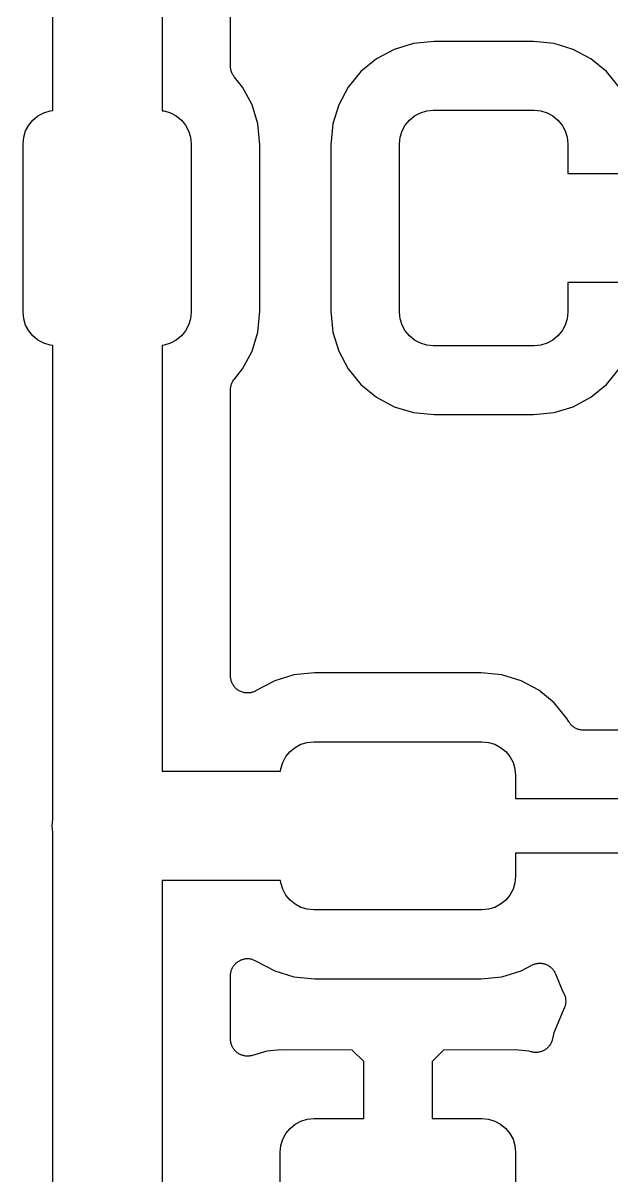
# Model space of a CAD drawing. Extents: x 105 to 193.4, y -145.7 to -72.2.
# Drawn here: x 156.22 to 160.6, y -107.88 to -99.32 of the extents above; entities that cross this region are included whole.
import ezdxf

# ---------------------------------------------------------------- set-up
doc = ezdxf.new("R2010")
doc.units = 0
doc.layers.add('BLACK', color=7, linetype='CONTINUOUS')

msp = doc.modelspace()

# ---------------------------------------------------------------- linework, layer by layer
at = {"layer": 'BLACK', "linetype": 'CONTINUOUS'}
for p, q in [((157.251, -92.095), (157.251, -99.9664)), ((157.759, -99.6355), (157.759, -92.1261)), ((156.439, -99.9658), (156.439, -92.3544)), ((159.273, -99.4519), (159.119, -99.4672)), ((160.011, -99.4519), (159.273, -99.4519)), ((160.165, -99.4672), (160.011, -99.4519)), ((158.976, -99.5104), (158.845, -99.5807)), ((159.119, -99.4672), (158.976, -99.5104)), ((160.308, -99.5104), (160.165, -99.4672)), ((160.439, -99.5807), (160.308, -99.5104)), ((158.845, -99.5807), (158.729, -99.6753)), ((160.555, -99.6753), (160.439, -99.5807)), ((157.76, -99.641), (157.759, -99.6355)), ((157.76, -99.6465), (157.76, -99.641)), ((157.761, -99.6533), (157.76, -99.6465)), ((157.762, -99.6602), (157.761, -99.6533)), ((157.763, -99.6655), (157.762, -99.6602)), ((157.764, -99.6709), (157.763, -99.6655)), ((157.767, -99.6773), (157.764, -99.6709)), ((157.769, -99.6839), (157.767, -99.6773)), ((157.772, -99.6888), (157.769, -99.6839)), ((157.774, -99.6939), (157.772, -99.6888)), ((157.777, -99.6997), (157.774, -99.6939)), ((157.781, -99.7058), (157.777, -99.6997)), ((157.784, -99.7101), (157.781, -99.7058)), ((157.787, -99.7147), (157.784, -99.7101)), ((158.729, -99.6753), (158.635, -99.7905)), ((160.649, -99.7905), (160.555, -99.6753)), ((157.788, -99.7161), (157.787, -99.7147)), ((157.849, -99.7905), (157.788, -99.7161)), ((157.92, -99.922), (157.849, -99.7905)), ((158.635, -99.7905), (158.564, -99.922)), ((156.371, -99.982), (156.418, -99.9678)), ((156.418, -99.9678), (156.439, -99.9658)), ((157.251, -99.9664), (157.266, -99.9678)), ((157.266, -99.9678), (157.313, -99.982)), ((157.963, -100.065), (157.92, -99.922)), ((158.564, -99.922), (158.521, -100.065)), ((159.171, -99.982), (159.218, -99.9678)), ((159.218, -99.9678), (159.267, -99.963)), ((159.267, -99.963), (160.017, -99.963)), ((160.017, -99.963), (160.066, -99.9678)), ((160.066, -99.9678), (160.113, -99.982)), ((156.259, -100.074), (156.29, -100.036)), ((156.29, -100.036), (156.328, -100.005)), ((156.328, -100.005), (156.371, -99.982)), ((157.313, -99.982), (157.356, -100.005)), ((157.356, -100.005), (157.394, -100.036)), ((157.394, -100.036), (157.425, -100.074)), ((159.059, -100.074), (159.09, -100.036)), ((159.09, -100.036), (159.128, -100.005)), ((159.128, -100.005), (159.171, -99.982)), ((160.113, -99.982), (160.156, -100.005)), ((160.156, -100.005), (160.194, -100.036)), ((160.194, -100.036), (160.225, -100.074)), ((156.222, -100.164), (156.236, -100.117)), ((156.236, -100.117), (156.259, -100.074)), ((157.425, -100.074), (157.448, -100.117)), ((157.448, -100.117), (157.462, -100.164)), ((157.978, -100.219), (157.963, -100.065)), ((158.521, -100.065), (158.506, -100.219)), ((159.022, -100.164), (159.036, -100.117)), ((159.036, -100.117), (159.059, -100.074)), ((160.225, -100.074), (160.248, -100.117)), ((160.248, -100.117), (160.262, -100.164)), ((156.217, -100.213), (156.222, -100.164)), ((156.217, -101.463), (156.217, -100.213)), ((157.462, -100.164), (157.467, -100.213)), ((157.467, -100.213), (157.467, -101.463)), ((157.978, -101.457), (157.978, -100.219)), ((158.506, -100.219), (158.506, -101.457)), ((159.017, -100.213), (159.022, -100.164)), ((159.017, -101.463), (159.017, -100.213)), ((160.262, -100.164), (160.267, -100.213)), ((160.267, -100.213), (160.267, -100.432)), ((160.267, -100.432), (161.297, -100.432)), ((161.297, -101.244), (160.267, -101.244)), ((160.267, -101.244), (160.267, -101.463)), ((156.222, -101.512), (156.217, -101.463)), ((156.236, -101.559), (156.222, -101.512)), ((157.462, -101.512), (157.448, -101.559)), ((157.467, -101.463), (157.462, -101.512)), ((157.963, -101.611), (157.978, -101.457)), ((158.506, -101.457), (158.521, -101.611)), ((159.022, -101.512), (159.017, -101.463)), ((159.036, -101.559), (159.022, -101.512)), ((160.262, -101.512), (160.248, -101.559)), ((160.267, -101.463), (160.262, -101.512)), ((156.259, -101.602), (156.236, -101.559)), ((157.448, -101.559), (157.425, -101.602)), ((159.059, -101.602), (159.036, -101.559)), ((160.248, -101.559), (160.225, -101.602)), ((156.29, -101.64), (156.259, -101.602)), ((156.328, -101.671), (156.29, -101.64)), ((156.371, -101.694), (156.328, -101.671)), ((157.356, -101.671), (157.313, -101.694)), ((157.394, -101.64), (157.356, -101.671)), ((157.425, -101.602), (157.394, -101.64)), ((157.92, -101.754), (157.963, -101.611)), ((158.521, -101.611), (158.564, -101.754)), ((159.09, -101.64), (159.059, -101.602)), ((159.128, -101.671), (159.09, -101.64)), ((159.171, -101.694), (159.128, -101.671)), ((160.156, -101.671), (160.113, -101.694)), ((160.194, -101.64), (160.156, -101.671)), ((160.225, -101.602), (160.194, -101.64)), ((156.418, -101.708), (156.371, -101.694)), ((156.439, -101.71), (156.418, -101.708)), ((156.439, -105.23), (156.439, -101.71)), ((157.266, -101.708), (157.251, -101.71)), ((157.251, -101.71), (157.251, -104.874)), ((157.313, -101.694), (157.266, -101.708)), ((157.849, -101.885), (157.92, -101.754)), ((158.564, -101.754), (158.635, -101.885)), ((159.218, -101.708), (159.171, -101.694)), ((159.267, -101.713), (159.218, -101.708)), ((160.017, -101.713), (159.267, -101.713)), ((160.066, -101.708), (160.017, -101.713)), ((160.113, -101.694), (160.066, -101.708)), ((157.788, -101.96), (157.849, -101.885)), ((158.635, -101.885), (158.729, -102.001)), ((160.555, -102.001), (160.649, -101.885)), ((157.76, -102.028), (157.761, -102.021)), ((157.761, -102.021), (157.762, -102.014)), ((157.762, -102.014), (157.764, -102.009)), ((157.764, -102.009), (157.765, -102.003)), ((157.765, -102.003), (157.768, -101.997)), ((157.768, -101.997), (157.77, -101.99)), ((157.77, -101.99), (157.772, -101.986)), ((157.772, -101.986), (157.774, -101.981)), ((157.774, -101.981), (157.778, -101.975)), ((157.778, -101.975), (157.782, -101.969)), ((157.782, -101.969), (157.785, -101.964)), ((157.785, -101.964), (157.788, -101.96)), ((158.729, -102.001), (158.845, -102.095)), ((160.439, -102.095), (160.555, -102.001)), ((157.759, -102.039), (157.76, -102.033)), ((157.759, -102.04), (157.759, -102.039)), ((157.759, -104.166), (157.759, -102.04)), ((157.76, -102.033), (157.76, -102.028)), ((158.845, -102.095), (158.976, -102.166)), ((160.308, -102.166), (160.439, -102.095)), ((158.976, -102.166), (159.119, -102.209)), ((160.165, -102.209), (160.308, -102.166)), ((159.119, -102.209), (159.273, -102.224)), ((159.273, -102.224), (160.011, -102.224)), ((160.011, -102.224), (160.165, -102.209)), ((157.76, -104.172), (157.759, -104.166)), ((158.231, -104.159), (158.088, -104.202)), ((158.385, -104.144), (158.231, -104.159)), ((159.623, -104.144), (158.385, -104.144)), ((159.777, -104.159), (159.623, -104.144)), ((159.92, -104.202), (159.777, -104.159)), ((157.76, -104.178), (157.76, -104.172)), ((157.761, -104.184), (157.76, -104.178)), ((157.762, -104.191), (157.761, -104.184)), ((157.764, -104.196), (157.762, -104.191)), ((157.765, -104.202), (157.764, -104.196)), ((157.767, -104.208), (157.765, -104.202)), ((157.769, -104.215), (157.767, -104.208)), ((157.772, -104.22), (157.769, -104.215)), ((157.774, -104.225), (157.772, -104.22)), ((157.778, -104.231), (157.774, -104.225)), ((157.781, -104.236), (157.778, -104.231)), ((157.784, -104.241), (157.781, -104.236)), ((157.788, -104.246), (157.784, -104.241)), ((157.792, -104.251), (157.788, -104.246)), ((157.796, -104.256), (157.792, -104.251)), ((158.088, -104.202), (157.946, -104.278)), ((160.051, -104.273), (159.92, -104.202)), ((157.801, -104.259), (157.796, -104.256)), ((157.805, -104.264), (157.801, -104.259)), ((157.81, -104.267), (157.805, -104.264)), ((157.815, -104.271), (157.81, -104.267)), ((157.821, -104.274), (157.815, -104.271)), ((157.825, -104.278), (157.821, -104.274)), ((157.831, -104.28), (157.825, -104.278)), ((157.837, -104.283), (157.831, -104.28)), ((157.843, -104.285), (157.837, -104.283)), ((157.848, -104.287), (157.843, -104.285)), ((157.855, -104.289), (157.848, -104.287)), ((157.861, -104.291), (157.855, -104.289)), ((157.867, -104.291), (157.861, -104.291)), ((157.873, -104.292), (157.867, -104.291)), ((157.879, -104.292), (157.873, -104.292)), ((157.886, -104.293), (157.879, -104.292)), ((157.891, -104.293), (157.886, -104.293)), ((157.897, -104.293), (157.891, -104.293)), ((157.904, -104.292), (157.897, -104.293)), ((157.91, -104.291), (157.904, -104.292)), ((157.916, -104.289), (157.91, -104.291)), ((157.922, -104.288), (157.916, -104.289)), ((157.928, -104.286), (157.922, -104.288)), ((157.934, -104.284), (157.928, -104.286)), ((157.939, -104.281), (157.934, -104.284)), ((157.945, -104.279), (157.939, -104.281)), ((157.946, -104.278), (157.945, -104.279)), ((160.167, -104.367), (160.051, -104.273)), ((160.261, -104.483), (160.167, -104.367)), ((160.272, -104.502), (160.261, -104.483)), ((160.275, -104.506), (160.272, -104.502)), ((160.277, -104.511), (160.275, -104.506)), ((160.282, -104.517), (160.277, -104.511)), ((160.285, -104.522), (160.282, -104.517)), ((160.289, -104.526), (160.285, -104.522)), ((160.293, -104.531), (160.289, -104.526)), ((160.298, -104.535), (160.293, -104.531)), ((160.303, -104.54), (160.298, -104.535)), ((160.307, -104.543), (160.303, -104.54)), ((160.312, -104.547), (160.307, -104.543)), ((160.318, -104.55), (160.312, -104.547)), ((160.323, -104.554), (160.318, -104.55)), ((160.329, -104.556), (160.323, -104.554)), ((160.334, -104.559), (160.329, -104.556)), ((160.34, -104.561), (160.334, -104.559)), ((160.346, -104.563), (160.34, -104.561)), ((160.352, -104.564), (160.346, -104.563)), ((160.357, -104.566), (160.352, -104.564)), ((160.364, -104.567), (160.357, -104.566)), ((160.371, -104.568), (160.364, -104.567)), ((160.376, -104.568), (160.371, -104.568)), ((160.382, -104.569), (160.376, -104.568)), ((160.384, -104.569), (160.382, -104.569)), ((161.622, -104.569), (160.384, -104.569)), ((158.24, -104.697), (158.283, -104.674)), ((158.283, -104.674), (158.33, -104.66)), ((158.33, -104.66), (158.379, -104.655)), ((158.379, -104.655), (159.629, -104.655)), ((159.629, -104.655), (159.678, -104.66)), ((159.678, -104.66), (159.725, -104.674)), ((159.725, -104.674), (159.768, -104.697)), ((158.148, -104.809), (158.171, -104.766)), ((158.171, -104.766), (158.202, -104.728)), ((158.202, -104.728), (158.24, -104.697)), ((159.768, -104.697), (159.806, -104.728)), ((159.806, -104.728), (159.837, -104.766)), ((159.837, -104.766), (159.86, -104.809)), ((158.134, -104.856), (158.148, -104.809)), ((159.86, -104.809), (159.874, -104.856)), ((157.251, -104.874), (158.132, -104.874)), ((158.132, -104.874), (158.134, -104.856)), ((159.874, -104.856), (159.879, -104.905)), ((159.879, -104.905), (159.879, -105.077)), ((159.879, -105.077), (162.268, -105.077)), ((156.434, -105.28), (156.439, -105.23)), ((156.439, -105.33), (156.434, -105.28)), ((156.439, -114.407), (156.439, -105.33)), ((162.426, -105.483), (159.879, -105.483)), ((159.879, -105.483), (159.879, -105.655)), ((158.132, -105.686), (157.251, -105.686)), ((157.251, -105.686), (157.251, -114.259)), ((158.134, -105.704), (158.132, -105.686)), ((158.148, -105.751), (158.134, -105.704)), ((159.874, -105.704), (159.86, -105.751)), ((159.879, -105.655), (159.874, -105.704)), ((158.171, -105.794), (158.148, -105.751)), ((158.202, -105.832), (158.171, -105.794)), ((159.837, -105.794), (159.806, -105.832)), ((159.86, -105.751), (159.837, -105.794)), ((158.24, -105.863), (158.202, -105.832)), ((158.283, -105.886), (158.24, -105.863)), ((159.768, -105.863), (159.725, -105.886)), ((159.806, -105.832), (159.768, -105.863)), ((158.33, -105.9), (158.283, -105.886)), ((158.379, -105.905), (158.33, -105.9)), ((159.629, -105.905), (158.379, -105.905)), ((159.678, -105.9), (159.629, -105.905)), ((159.725, -105.886), (159.678, -105.9)), ((157.789, -106.313), (157.793, -106.308)), ((157.793, -106.308), (157.798, -106.303)), ((157.798, -106.303), (157.802, -106.299)), ((157.802, -106.299), (157.806, -106.295)), ((157.806, -106.295), (157.812, -106.292)), ((157.812, -106.292), (157.817, -106.288)), ((157.817, -106.288), (157.822, -106.285)), ((157.822, -106.285), (157.827, -106.282)), ((157.827, -106.282), (157.833, -106.279)), ((157.833, -106.279), (157.839, -106.276)), ((157.839, -106.276), (157.844, -106.274)), ((157.844, -106.274), (157.85, -106.272)), ((157.85, -106.272), (157.856, -106.271)), ((157.856, -106.271), (157.863, -106.269)), ((157.863, -106.269), (157.868, -106.269)), ((157.868, -106.269), (157.874, -106.267)), ((157.874, -106.267), (157.881, -106.267)), ((157.881, -106.267), (157.887, -106.267)), ((157.887, -106.267), (157.893, -106.267)), ((157.893, -106.267), (157.899, -106.267)), ((157.899, -106.267), (157.905, -106.269)), ((157.905, -106.269), (157.912, -106.269)), ((157.912, -106.269), (157.918, -106.271)), ((157.918, -106.271), (157.923, -106.272)), ((157.923, -106.272), (157.929, -106.275)), ((157.929, -106.275), (157.936, -106.277)), ((157.936, -106.277), (157.941, -106.28)), ((157.941, -106.28), (157.946, -106.282)), ((157.946, -106.282), (158.088, -106.358)), ((160.011, -106.31), (160.017, -106.308)), ((160.017, -106.308), (160.023, -106.306)), ((160.023, -106.306), (160.029, -106.305)), ((160.029, -106.305), (160.034, -106.303)), ((160.034, -106.303), (160.041, -106.302)), ((160.041, -106.302), (160.047, -106.301)), ((160.047, -106.301), (160.053, -106.301)), ((160.053, -106.301), (160.059, -106.301)), ((160.059, -106.301), (160.066, -106.301)), ((160.066, -106.301), (160.072, -106.301)), ((160.072, -106.301), (160.078, -106.303)), ((160.078, -106.303), (160.084, -106.303)), ((160.084, -106.303), (160.09, -106.305)), ((160.09, -106.305), (160.097, -106.306)), ((160.097, -106.306), (160.102, -106.309)), ((160.102, -106.309), (160.107, -106.31)), ((157.759, -106.392), (157.76, -106.386)), ((157.759, -106.394), (157.759, -106.392)), ((157.759, -106.865), (157.759, -106.394)), ((157.76, -106.38), (157.761, -106.374)), ((157.76, -106.386), (157.76, -106.38)), ((157.761, -106.374), (157.762, -106.367)), ((157.762, -106.367), (157.764, -106.362)), ((157.764, -106.362), (157.765, -106.356)), ((157.765, -106.356), (157.768, -106.35)), ((157.768, -106.35), (157.77, -106.344)), ((157.77, -106.344), (157.773, -106.339)), ((157.773, -106.339), (157.775, -106.333)), ((157.775, -106.333), (157.778, -106.328)), ((157.778, -106.328), (157.782, -106.322)), ((157.782, -106.322), (157.785, -106.318)), ((157.785, -106.318), (157.789, -106.313)), ((158.088, -106.358), (158.231, -106.401)), ((159.777, -106.401), (159.92, -106.358)), ((159.92, -106.358), (159.999, -106.316)), ((159.999, -106.316), (160, -106.315)), ((160, -106.315), (160.005, -106.313)), ((160.005, -106.313), (160.011, -106.31)), ((160.107, -106.31), (160.113, -106.314)), ((160.113, -106.314), (160.119, -106.316)), ((160.119, -106.316), (160.124, -106.319)), ((160.124, -106.319), (160.129, -106.322)), ((160.129, -106.322), (160.134, -106.326)), ((160.134, -106.326), (160.14, -106.33)), ((160.14, -106.33), (160.144, -106.334)), ((160.144, -106.334), (160.148, -106.338)), ((160.148, -106.338), (160.153, -106.343)), ((160.153, -106.343), (160.157, -106.348)), ((160.157, -106.348), (160.16, -106.353)), ((160.16, -106.353), (160.164, -106.357)), ((160.164, -106.357), (160.167, -106.363)), ((160.167, -106.363), (160.171, -106.369)), ((160.171, -106.369), (160.173, -106.374)), ((160.173, -106.374), (160.176, -106.379)), ((160.176, -106.379), (160.231, -106.513)), ((158.231, -106.401), (158.385, -106.416)), ((158.385, -106.416), (159.623, -106.416)), ((159.623, -106.416), (159.777, -106.401)), ((160.231, -106.513), (160.232, -106.514)), ((160.232, -106.514), (160.237, -106.525)), ((160.237, -106.525), (160.243, -106.535)), ((160.243, -106.535), (160.243, -106.536)), ((160.243, -106.536), (160.243, -106.536)), ((160.243, -106.536), (160.247, -106.547)), ((160.247, -106.547), (160.25, -106.559)), ((160.25, -106.559), (160.25, -106.559)), ((160.25, -106.559), (160.25, -106.56)), ((160.25, -106.56), (160.251, -106.572)), ((160.232, -106.652), (160.163, -106.818)), ((160.236, -106.643), (160.232, -106.652)), ((160.242, -106.633), (160.236, -106.643)), ((160.243, -106.632), (160.242, -106.632)), ((160.242, -106.632), (160.242, -106.633)), ((160.246, -106.621), (160.243, -106.632)), ((160.25, -106.609), (160.246, -106.621)), ((160.251, -106.596), (160.25, -106.608)), ((160.25, -106.608), (160.25, -106.609)), ((160.25, -106.609), (160.25, -106.609)), ((160.251, -106.572), (160.252, -106.584)), ((160.252, -106.585), (160.251, -106.596)), ((160.252, -106.584), (160.252, -106.584)), ((160.252, -106.584), (160.252, -106.585)), ((160.163, -106.818), (160.154, -106.862)), ((157.76, -106.871), (157.759, -106.865)), ((157.76, -106.877), (157.76, -106.871)), ((157.761, -106.883), (157.76, -106.877)), ((157.762, -106.89), (157.761, -106.883)), ((157.764, -106.895), (157.762, -106.89)), ((157.765, -106.901), (157.764, -106.895)), ((157.767, -106.907), (157.765, -106.901)), ((157.769, -106.913), (157.767, -106.907)), ((160.134, -106.909), (160.131, -106.913)), ((160.138, -106.903), (160.134, -106.909)), ((160.141, -106.898), (160.138, -106.903)), ((160.144, -106.892), (160.141, -106.898)), ((160.146, -106.887), (160.144, -106.892)), ((160.148, -106.881), (160.146, -106.887)), ((160.151, -106.875), (160.148, -106.881)), ((160.152, -106.869), (160.151, -106.875)), ((160.154, -106.864), (160.152, -106.869)), ((160.154, -106.862), (160.154, -106.864)), ((157.772, -106.919), (157.769, -106.913)), ((157.774, -106.924), (157.772, -106.919)), ((157.778, -106.929), (157.774, -106.924)), ((157.781, -106.935), (157.778, -106.929)), ((157.784, -106.94), (157.781, -106.935)), ((157.788, -106.945), (157.784, -106.94)), ((157.792, -106.949), (157.788, -106.945)), ((157.796, -106.955), (157.792, -106.949)), ((157.801, -106.958), (157.796, -106.955)), ((157.805, -106.962), (157.801, -106.958)), ((157.81, -106.966), (157.805, -106.962)), ((157.815, -106.97), (157.81, -106.966)), ((157.821, -106.973), (157.815, -106.97)), ((157.825, -106.976), (157.821, -106.973)), ((157.831, -106.979), (157.825, -106.976)), ((157.837, -106.982), (157.831, -106.979)), ((157.843, -106.984), (157.837, -106.982)), ((157.848, -106.986), (157.843, -106.984)), ((157.855, -106.987), (157.848, -106.986)), ((157.861, -106.989), (157.855, -106.987)), ((157.867, -106.99), (157.861, -106.989)), ((157.872, -106.991), (157.867, -106.99)), ((157.879, -106.991), (157.872, -106.991)), ((157.886, -106.992), (157.879, -106.991)), ((157.891, -106.991), (157.886, -106.992)), ((157.897, -106.992), (157.891, -106.991)), ((157.904, -106.99), (157.897, -106.992)), ((157.91, -106.99), (157.904, -106.99)), ((157.916, -106.988), (157.91, -106.99)), ((157.922, -106.987), (157.916, -106.988)), ((157.923, -106.987), (157.922, -106.987)), ((158.029, -106.954), (157.923, -106.987)), ((158.135, -106.944), (158.029, -106.954)), ((158.665, -106.947), (158.135, -106.944)), ((158.75, -107.031), (158.665, -106.947)), ((159.343, -106.947), (159.258, -107.031)), ((159.873, -106.944), (159.343, -106.947)), ((159.979, -106.954), (159.873, -106.944)), ((159.993, -106.959), (159.979, -106.954)), ((159.998, -106.96), (159.993, -106.959)), ((160.004, -106.962), (159.998, -106.96)), ((160.011, -106.962), (160.004, -106.962)), ((160.017, -106.964), (160.011, -106.962)), ((160.023, -106.964), (160.017, -106.964)), ((160.029, -106.964), (160.023, -106.964)), ((160.035, -106.964), (160.029, -106.964)), ((160.042, -106.964), (160.035, -106.964)), ((160.048, -106.962), (160.042, -106.964)), ((160.053, -106.962), (160.048, -106.962)), ((160.06, -106.96), (160.053, -106.962)), ((160.066, -106.959), (160.06, -106.96)), ((160.072, -106.957), (160.066, -106.959)), ((160.077, -106.955), (160.072, -106.957)), ((160.083, -106.952), (160.077, -106.955)), ((160.089, -106.949), (160.083, -106.952)), ((160.094, -106.946), (160.089, -106.949)), ((160.099, -106.943), (160.094, -106.946)), ((160.104, -106.939), (160.099, -106.943)), ((160.11, -106.936), (160.104, -106.939)), ((160.114, -106.932), (160.11, -106.936)), ((160.118, -106.928), (160.114, -106.932)), ((160.123, -106.923), (160.118, -106.928)), ((160.127, -106.918), (160.123, -106.923)), ((160.131, -106.913), (160.127, -106.918)), ((158.75, -107.455), (158.75, -107.031)), ((159.258, -107.031), (159.258, -107.455)), ((158.202, -107.528), (158.24, -107.497)), ((158.24, -107.497), (158.283, -107.474)), ((158.283, -107.474), (158.33, -107.46)), ((158.33, -107.46), (158.379, -107.455)), ((158.379, -107.455), (158.75, -107.455)), ((159.258, -107.455), (159.629, -107.455)), ((159.629, -107.455), (159.678, -107.46)), ((159.678, -107.46), (159.725, -107.474)), ((159.725, -107.474), (159.768, -107.497)), ((159.768, -107.497), (159.806, -107.528)), ((158.148, -107.609), (158.171, -107.566)), ((158.171, -107.566), (158.202, -107.528)), ((159.806, -107.528), (159.837, -107.566)), ((159.837, -107.566), (159.86, -107.609)), ((158.129, -107.705), (158.134, -107.656)), ((158.134, -107.656), (158.148, -107.609)), ((159.86, -107.609), (159.874, -107.656)), ((159.874, -107.656), (159.879, -107.705)), ((158.129, -108.455), (158.129, -107.705)), ((159.879, -107.705), (159.879, -108.455))]:
    msp.add_line(p, q, dxfattribs=at)

doc.saveas('drawing.dxf')
